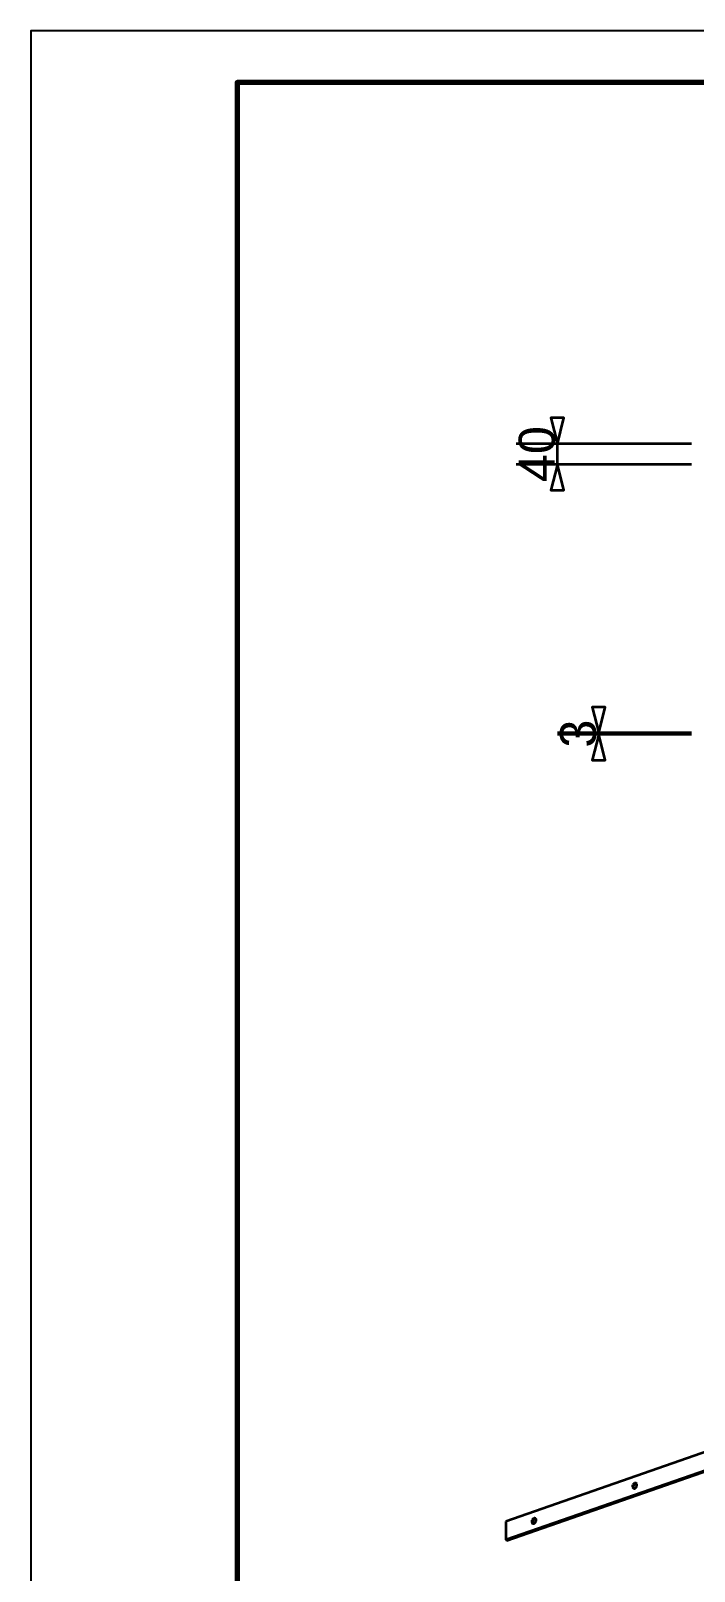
# Model space of a CAD drawing. Header units: millimetres. Extents: x 0 to 420, y 0 to 297.
# Drawn here: x 0 to 64.2, y 147.8 to 297 of the extents above; entities that cross this region are included whole.
import ezdxf
from ezdxf.enums import TextEntityAlignment as Align

# ---------------------------------------------------------------- set-up
doc = ezdxf.new("R2010")
doc.units = ezdxf.units.MM
doc.styles.add('GOST', font='Arial')

msp = doc.modelspace()

# ---------------------------------------------------------------- linework, layer by layer
at = {"color": 7, "lineweight": 35}
for p, q in [((64, 257), (47, 257)), ((51, 255), (51, 257)), ((64, 255), (47, 255)), ((64, 229), (51, 229)), ((64, 228.85), (51, 228.85)), ((55, 228.85), (55, 229))]:
    msp.add_line(p, q, dxfattribs=at)
at = {"color": 1, "lineweight": 35}
for p, q in [((264.64, 228.85), (46, 152.63)), ((264.64, 227.05), (46, 150.83)), ((46.09, 150.78), (264.74, 227)), ((58.29, 156.08), (58.28, 156.03)), ((58.28, 156.03), (58.28, 155.98)), ((58.28, 155.98), (58.29, 155.94)), ((58.32, 156.18), (58.29, 156.08)), ((58.29, 155.94), (58.31, 155.9)), ((58.31, 155.9), (58.33, 155.87)), ((58.39, 156.26), (58.32, 156.18)), ((58.33, 155.87), (58.36, 155.84)), ((58.36, 155.84), (58.41, 155.83)), ((58.37, 155.96), (58.38, 156.05)), ((58.38, 155.89), (58.37, 155.96)), ((58.38, 156.05), (58.42, 156.13)), ((58.41, 155.83), (58.38, 155.89)), ((58.43, 156.3), (58.39, 156.26)), ((58.41, 155.83), (58.47, 155.83)), ((58.42, 156.13), (58.47, 156.2)), ((58.47, 156.32), (58.43, 156.3)), ((58.51, 156.34), (58.47, 156.32)), ((58.47, 156.2), (58.53, 156.25)), ((58.47, 155.83), (58.53, 155.85)), ((58.55, 156.34), (58.51, 156.34)), ((58.53, 156.25), (58.6, 156.29)), ((58.53, 155.85), (58.59, 155.9)), ((58.59, 156.34), (58.55, 156.34)), ((58.63, 156.33), (58.59, 156.34)), ((58.59, 155.9), (58.64, 155.95)), ((58.6, 156.29), (58.67, 156.29)), ((58.66, 156.3), (58.63, 156.33)), ((58.64, 155.95), (58.68, 156.02)), ((58.69, 156.26), (58.66, 156.3)), ((58.68, 156.02), (58.7, 156.09)), ((58.7, 156.21), (58.69, 156.26)), ((58.71, 156.16), (58.7, 156.21)), ((58.7, 156.09), (58.71, 156.16)), ((46, 152.63), (46, 150.83)), ((48.53, 152.68), (48.52, 152.63)), ((48.52, 152.63), (48.52, 152.58)), ((48.52, 152.58), (48.53, 152.53)), ((48.56, 152.78), (48.53, 152.68)), ((48.53, 152.53), (48.55, 152.49)), ((48.55, 152.49), (48.57, 152.46)), ((48.63, 152.86), (48.56, 152.78)), ((48.57, 152.46), (48.6, 152.44)), ((48.6, 152.44), (48.65, 152.42)), ((48.61, 152.56), (48.62, 152.64)), ((48.62, 152.48), (48.61, 152.56)), ((48.62, 152.64), (48.66, 152.72)), ((48.65, 152.42), (48.62, 152.48)), ((48.66, 152.89), (48.63, 152.86)), ((48.65, 152.42), (48.71, 152.43)), ((48.71, 152.92), (48.66, 152.89)), ((48.66, 152.72), (48.71, 152.8)), ((48.75, 152.93), (48.71, 152.92)), ((48.71, 152.8), (48.77, 152.85)), ((48.71, 152.43), (48.77, 152.45)), ((48.79, 152.94), (48.75, 152.93)), ((48.77, 152.85), (48.84, 152.88)), ((48.77, 152.45), (48.83, 152.49)), ((48.83, 152.94), (48.79, 152.94)), ((48.86, 152.92), (48.83, 152.94)), ((48.83, 152.49), (48.88, 152.55)), ((48.84, 152.88), (48.91, 152.89)), ((48.9, 152.9), (48.86, 152.92)), ((48.88, 152.55), (48.92, 152.62)), ((48.93, 152.86), (48.9, 152.9)), ((48.92, 152.62), (48.94, 152.69)), ((48.94, 152.81), (48.93, 152.86)), ((48.95, 152.76), (48.94, 152.81)), ((48.94, 152.69), (48.95, 152.76)), ((46, 150.83), (46.09, 150.78))]:
    msp.add_line(p, q, dxfattribs=at)
at = {"color": 7, "lineweight": 25}
msp.add_lwpolyline([(0, 0), (420, 0), (420, 297), (0, 297)], close=True, dxfattribs=at)
at = {"color": 7, "lineweight": 70}
msp.add_lwpolyline([(20, 5), (415, 5), (415, 292), (20, 292)], close=True, dxfattribs=at)
at = {"color": 7, "lineweight": 35}
for points in [[(51, 257), (51.62, 259.5), (50.38, 259.5)], [(51, 255), (50.38, 252.5), (51.62, 252.5)], [(55, 229), (55.62, 231.5), (54.38, 231.5)], [(55, 228.85), (54.38, 226.35), (55.62, 226.35)]]:
    msp.add_lwpolyline(points, close=True, dxfattribs=at)

# ---------------------------------------------------------------- texts
at = {"color": 7, "style": 'GOST'}
for s, p in [('40', (49, 256)), ('3', (53, 228.93))]:
    msp.add_text(s, height=3.5, rotation=90, dxfattribs=at).set_placement(p, align=Align.MIDDLE)

doc.saveas('drawing.dxf')
